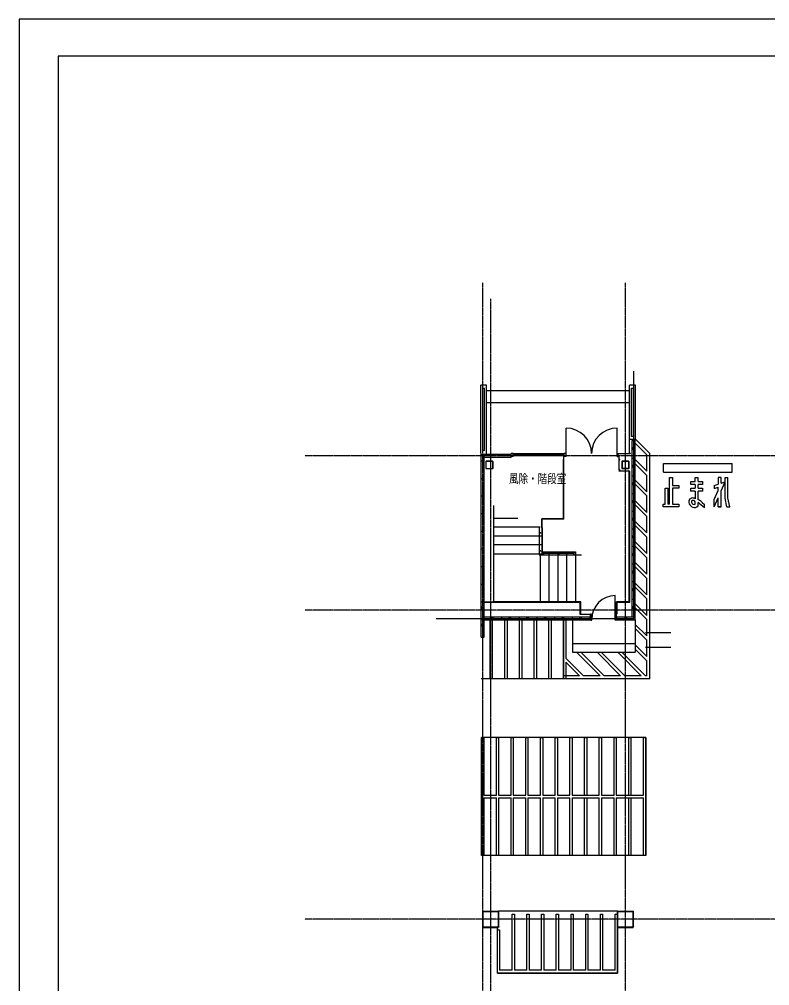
# Model space of a CAD drawing. Header units: millimetres. Extents: x 0 to 87637, y 0 to 59400.
# Drawn here: x 0 to 25501, y 26568 to 59400 of the extents above; entities that cross this region are included whole.
import ezdxf
from ezdxf.enums import TextEntityAlignment as Align

# ---------------------------------------------------------------- set-up
doc = ezdxf.new("R2010")
doc.units = ezdxf.units.MM
doc.header["$LTSCALE"] = 0.2
doc.linetypes.add('CENTER', pattern=[50.8, 31.75, -6.35, 6.35, -6.35])
doc.layers.get('Defpoints').update_dxf_attribs({"color": 5})
doc.layers.add('A_室名', color=8, linetype='Continuous')
doc.layers.add('A_建築', color=8, linetype='Continuous')
doc.layers.add('A_通芯', color=8, linetype='CENTER', plot=False)
doc.styles.get("Standard").update_dxf_attribs({"font": 'simplex.shx', "width": 0.8, "bigfont": 'extfont2.shx'})

msp = doc.modelspace()

# ---------------------------------------------------------------- linework, layer by layer
at = {"layer": 'A_建築', "linetype": 'Continuous', "lineweight": -3}
for p, q in [((20879.03, 39044.86), (20879.03, 47444.64)), ((15879.03, 46972.41), (15679.03, 46972.41)), ((15679.03, 44644.86), (15679.03, 46972.41)), ((15879.03, 44614.86), (15879.03, 46972.41)), ((20939.03, 46972.41), (20739.03, 46972.41)), ((20739.03, 45124.86), (20739.03, 46972.41)), ((20939.03, 45124.86), (20939.03, 46972.41)), ((15749.03, 44745.96), (15749.03, 46872.41)), ((15749.03, 46872.41), (15809.03, 46872.41)), ((15809.03, 44745.96), (15809.03, 46872.41)), ((20739.03, 46774.86), (15879.03, 46774.86)), ((20809.03, 45224.86), (20809.03, 46872.41)), ((20809.03, 46872.41), (20869.03, 46872.41)), ((20869.03, 45224.86), (20869.03, 46872.41)), ((20739.03, 46374.86), (15879.03, 46374.86)), ((18579.03, 44644.86), (18579.03, 45514.86)), ((20319.03, 44644.86), (20319.03, 45514.86)), ((20739.03, 44659.86), (20739.03, 45124.86)), ((20939.03, 45124.86), (20739.03, 45124.86)), ((20869.03, 45224.86), (20809.03, 45224.86)), ((20829.03, 45086.86), (20837.03, 45094.86)), ((20829.03, 39094.86), (20829.03, 45086.86)), ((20837.03, 45094.86), (20921.03, 45094.86)), ((20879.03, 39044.86), (20879.03, 45124.86)), ((20914.03, 45109.86), (20939.03, 45109.86)), ((20914.03, 45094.86), (20914.03, 45109.86)), ((20921.03, 45094.86), (20929.03, 45086.86)), ((21324.02, 44606.88), (20929.02, 45001.87)), ((20929.03, 39002.86), (20929.03, 45086.86)), ((21424.02, 44648.3), (20939.03, 45133.29)), ((20939.03, 45109.86), (20939.03, 45124.86)), ((15809.03, 44745.96), (15749.03, 44745.96)), ((20754.03, 44659.86), (20739.03, 44659.86)), ((20754.03, 44659.86), (20754.03, 44644.86)), ((20829.03, 44862.85), (20929.03, 44762.85)), ((20829.03, 44818.52), (20929.03, 44718.52)), ((15699.03, 38412.86), (15699.03, 44624.86)), ((15699.03, 44624.86), (16719.03, 44624.86)), ((15699.03, 44404.86), (15799.03, 44404.86)), ((15799.03, 38412.86), (15799.03, 44624.86)), ((15799.03, 44524.86), (16719.03, 44524.86)), ((15849.03, 44367.86), (15849.03, 44151.86)), ((15858.03, 44367.86), (15858.03, 44151.86)), ((16082.03, 44384.86), (15866.03, 44384.86)), ((16082.03, 44375.86), (15866.03, 44375.86)), ((16090.03, 44151.86), (16090.03, 44367.86)), ((16099.03, 44151.86), (16099.03, 44367.86)), ((16719.03, 44544.86), (16719.03, 44644.86)), ((16779.03, 44644.86), (16719.03, 44644.86)), ((16779.03, 44544.86), (16719.03, 44544.86)), ((16719.03, 44544.86), (16719.03, 44524.86)), ((16779.03, 44544.86), (16779.03, 44644.86)), ((16779.03, 44544.86), (16779.03, 44644.86)), ((16779.03, 44644.86), (16779.03, 44544.86)), ((16779.03, 44644.86), (18519.03, 44644.86)), ((18519.03, 44614.86), (16779.03, 44614.86)), ((16779.03, 44584.86), (18519.03, 44584.86)), ((18494.03, 44429.86), (18494.03, 44444.86)), ((18494.03, 44444.86), (18509.03, 44444.86)), ((18494.03, 44429.86), (18509.03, 44429.86)), ((18496.53, 42433.36), (18496.53, 44429.86)), ((18509.03, 44444.86), (18509.03, 44544.86)), ((18509.03, 42420.86), (18509.03, 44429.86)), ((18579.03, 44644.86), (18519.03, 44644.86)), ((18519.03, 44544.86), (18519.03, 44644.86)), ((18579.03, 44544.86), (18519.03, 44544.86)), ((18579.03, 44544.86), (18579.03, 44644.86)), ((18579.03, 44544.86), (18579.03, 44644.86)), ((20319.03, 44544.86), (20319.03, 44644.86)), ((20319.03, 44644.86), (20354.03, 44644.86)), ((20319.03, 44544.86), (20354.03, 44544.86)), ((20354.03, 44544.86), (20354.03, 44644.86)), ((20354.03, 44644.86), (20754.03, 44644.86)), ((20354.03, 44544.86), (20389.03, 44544.86)), ((20389.03, 44444.86), (20389.03, 44544.86)), ((20404.03, 44444.86), (20389.03, 44444.86)), ((20389.03, 44089.86), (20389.03, 44429.86)), ((20404.03, 44429.86), (20389.03, 44429.86)), ((20404.03, 44429.86), (20404.03, 44444.86)), ((20474.03, 44367.86), (20474.03, 44151.86)), ((20486.03, 44367.86), (20486.03, 44151.86)), ((20707.03, 44384.86), (20491.03, 44384.86)), ((20707.03, 44372.86), (20491.03, 44372.86)), ((20712.03, 44151.86), (20712.03, 44367.86)), ((20724.03, 44151.86), (20724.03, 44367.86)), ((20829.03, 44494.86), (20929.03, 44494.86)), ((21324.02, 44048.3), (20929.02, 44443.3)), ((21324.02, 44048.3), (21324.02, 44606.88)), ((21424.02, 36994.86), (21424.02, 44648.3)), ((15866.03, 44143.86), (16082.03, 44143.86)), ((15866.03, 44134.86), (16082.03, 44134.86)), ((20404.03, 44089.86), (20389.03, 44089.86)), ((20389.03, 44049.86), (20389.03, 44074.86)), ((20404.03, 44074.86), (20389.03, 44074.86)), ((20714.03, 44049.86), (20389.03, 44049.86)), ((20404.03, 44089.86), (20404.03, 44074.86)), ((20491.03, 44146.86), (20707.03, 44146.86)), ((20491.03, 44134.86), (20707.03, 44134.86)), ((20729.03, 44064.86), (20714.03, 44064.86)), ((20714.03, 44064.86), (20714.03, 44049.86)), ((20729.03, 44064.86), (20729.03, 44049.86)), ((20729.03, 39607.36), (20729.03, 44049.86)), ((20741.03, 39595.36), (20741.03, 44049.86)), ((20749.03, 39587.36), (20749.03, 44049.86)), ((20829.03, 44262.85), (20929.03, 44162.85)), ((20829.03, 44218.52), (20929.03, 44118.52)), ((21324.02, 43906.87), (20929.02, 44301.88)), ((21891.46, 44311.9), (24224.79, 44311.9)), ((21891.46, 44011.91), (21891.46, 44311.9)), ((21891.46, 44011.91), (24224.79, 44011.91)), ((24224.79, 44011.91), (24224.79, 44311.9)), ((15699.03, 43804.86), (15799.03, 43804.86)), ((20829.03, 43894.86), (20929.03, 43894.86)), ((21324.02, 43348.3), (20929.02, 43743.29)), ((21324.02, 43348.3), (21324.02, 43906.87)), ((22100.61, 42932.38), (22100.63, 43832.38)), ((22100.63, 43832.38), (22200.63, 43832.36)), ((22200.63, 43832.36), (22200.63, 43565.69)), ((22817.29, 43599.03), (22817.3, 43699.02)), ((22817.3, 43699.02), (22967.3, 43699.02)), ((22967.3, 43699.02), (22967.31, 43832.36)), ((22967.31, 43832.36), (23067.3, 43832.36)), ((23067.29, 43699.02), (23067.3, 43832.36)), ((23067.29, 43699.02), (23217.3, 43699.01)), ((23067.29, 43699.02), (23217.3, 43699.01)), ((23217.3, 43699.01), (23217.3, 43599.02)), ((23750.64, 43832.34), (23750.63, 43609.34)), ((23850.64, 43832.34), (23750.64, 43832.34)), ((23850.62, 43376.77), (23982.9, 43685.4)), ((23850.63, 43642.09), (23850.64, 43832.34)), ((23850.63, 43642.09), (23982.9, 43685.4)), ((23983.96, 43832.32), (24083.97, 43832.34)), ((23983.96, 43127.06), (23983.96, 43832.32)), ((24083.96, 43137.85), (24083.97, 43832.34)), ((20829.03, 43662.85), (20929.03, 43562.85)), ((20829.03, 43618.52), (20929.03, 43518.52)), ((21324.02, 43206.88), (20929.02, 43601.87)), ((21943.94, 42932.36), (21943.97, 43465.7)), ((21943.97, 43465.7), (22043.95, 43465.7)), ((22043.95, 43465.7), (22043.95, 42932.38)), ((22200.63, 43465.68), (22200.62, 42932.36)), ((22200.63, 43565.69), (22417.3, 43565.68)), ((22200.63, 43565.69), (22417.3, 43565.68)), ((22417.3, 43465.71), (22200.63, 43465.68)), ((22417.3, 43565.68), (22417.3, 43465.71)), ((22967.3, 43599.01), (22817.29, 43599.03)), ((22817.29, 43465.7), (22967.29, 43465.68)), ((22817.29, 43365.69), (22817.29, 43465.7)), ((22967.29, 43365.69), (22817.29, 43365.69)), ((22967.3, 43599.01), (22967.29, 43465.68)), ((22967.29, 43365.69), (22967.29, 43110.39)), ((23217.3, 43599.02), (23067.29, 43599.01)), ((23067.3, 43465.68), (23067.29, 43599.01)), ((23217.29, 43365.68), (23067.29, 43365.67)), ((23067.29, 43082.85), (23067.29, 43365.67)), ((23067.3, 43465.68), (23217.29, 43465.68)), ((23067.3, 43465.68), (23217.29, 43465.68)), ((23217.29, 43465.68), (23217.29, 43365.68)), ((23617.29, 43565.69), (23750.63, 43609.34)), ((23617.29, 43565.69), (23617.3, 43460.45)), ((23617.29, 43086.19), (23750.62, 43397.32)), ((23617.3, 43460.45), (23750.63, 43504.11)), ((23750.62, 43397.32), (23750.63, 43504.11)), ((23850.61, 42832.34), (23850.62, 43376.77)), ((15699.03, 43204.86), (15799.03, 43204.86)), ((20829.03, 43294.86), (20929.03, 43294.86)), ((20829.03, 43062.85), (20929.03, 42962.85)), ((20829.03, 43018.52), (20929.03, 42918.52)), ((21324.02, 42648.29), (20929.02, 43043.3)), ((21324.02, 42648.29), (21324.02, 43206.88)), ((23617.29, 42832.34), (23750.62, 43143.45)), ((23617.29, 42832.34), (23617.29, 43086.19)), ((23750.62, 42832.34), (23750.62, 43143.45)), ((24048.26, 42832.33), (23983.96, 43127.06)), ((24150.62, 42832.32), (24083.96, 43137.85)), ((16119.03, 42887.67), (16119.03, 39607.36)), ((20829.03, 42694.86), (20929.03, 42694.86)), ((21324.02, 42506.88), (20929.02, 42901.88)), ((21883.95, 42832.37), (21883.95, 42932.37)), ((21883.95, 42932.37), (21943.94, 42932.36)), ((22417.29, 42832.37), (21883.95, 42832.37)), ((22100.61, 42932.38), (22043.95, 42932.38)), ((22200.62, 42932.36), (22417.28, 42932.35)), ((22417.28, 42932.35), (22417.29, 42832.37)), ((22931.78, 42913.65), (22967.28, 42932.51)), ((22967.28, 42932.51), (22967.29, 43009.95)), ((22983.95, 42812.6), (23028.82, 42833.1)), ((23028.82, 42833.1), (23067.28, 42872.69)), ((23067.28, 42872.69), (23067.28, 42979.42)), ((23116.53, 42947.22), (23283.94, 42812.6)), ((23206.61, 42984.34), (23283.94, 42916.38)), ((23283.94, 42812.6), (23283.94, 42916.38)), ((23750.62, 42832.34), (23850.61, 42832.34)), ((23850.61, 42832.34), (23750.62, 42832.34)), ((24048.26, 42832.33), (24150.62, 42832.32)), ((15699.03, 42604.86), (15799.03, 42604.86)), ((16945.41, 42444.86), (16119.03, 42444.86)), ((17756.53, 42119.56), (17756.53, 42433.36)), ((18496.53, 42433.36), (17756.53, 42433.36)), ((17769.03, 42119.56), (17769.03, 42420.86)), ((18509.03, 42420.86), (17769.03, 42420.86)), ((20829.03, 42462.85), (20929.03, 42362.84)), ((20829.03, 42418.52), (20929.03, 42318.52)), ((21324.02, 41948.3), (21324.02, 42506.88)), ((17704.98, 42144.86), (16119.03, 42144.86)), ((17669.03, 42119.56), (17669.03, 41207.36)), ((17763.03, 42119.56), (17763.03, 41227.36)), ((17769.03, 42119.56), (17769.03, 41227.36)), ((20829.03, 42094.86), (20929.03, 42094.86)), ((21324.02, 41948.3), (20929.02, 42343.3)), ((21324.02, 41806.87), (20929.02, 42201.88)), ((15699.03, 42004.86), (15799.03, 42004.86)), ((17769.03, 41844.86), (16119.03, 41844.86)), ((17669.03, 41956.86), (17669.03, 41944.86)), ((17729.03, 41956.86), (17669.03, 41956.86)), ((17729.03, 41944.86), (17669.03, 41944.86)), ((17729.03, 41956.86), (17729.03, 41944.86)), ((20829.03, 41862.85), (20929.03, 41762.85)), ((20829.03, 41818.52), (20929.03, 41718.52)), ((21324.02, 41248.3), (21324.02, 41806.87)), ((15699.03, 41404.86), (15799.03, 41404.86)), ((17769.03, 41544.86), (16119.03, 41544.86)), ((20829.03, 41494.86), (20929.03, 41494.86)), ((21324.02, 41248.3), (20929.02, 41643.3)), ((21324.02, 41106.88), (20929.02, 41501.87)), ((17769.03, 41227.36), (16119.03, 41227.36)), ((17669.03, 41339.36), (17669.03, 41327.36)), ((17729.03, 41339.36), (17669.03, 41339.36)), ((17729.03, 41327.36), (17669.03, 41327.36)), ((17669.03, 41207.36), (19108.05, 41207.36)), ((17699.03, 41227.36), (17699.03, 39607.36)), ((17729.03, 41339.36), (17729.03, 41327.36)), ((17769.03, 41307.36), (18899.03, 41307.36)), ((17769.03, 41301.36), (18899.03, 41301.36)), ((17811.03, 41267.36), (17799.03, 41267.36)), ((17799.03, 41267.36), (17799.03, 41207.36)), ((17811.03, 41207.36), (17799.03, 41207.36)), ((17811.03, 41267.36), (17811.03, 41207.36)), ((18319.03, 41257.36), (17811.03, 41257.36)), ((18319.03, 41247.36), (17811.03, 41247.36)), ((17999.03, 41307.36), (17999.03, 39607.36)), ((18299.03, 41307.36), (18299.03, 39607.36)), ((18319.03, 41267.36), (18331.03, 41267.36)), ((18319.03, 41267.36), (18319.03, 41207.36)), ((18319.03, 41207.36), (18331.03, 41207.36)), ((18331.03, 41267.36), (18331.03, 41207.36)), ((18837.03, 41257.36), (18331.03, 41257.36)), ((18837.03, 41247.36), (18331.03, 41247.36)), ((18599.03, 41307.36), (18599.03, 39607.36)), ((18837.03, 41267.36), (18849.03, 41267.36)), ((18837.03, 41267.36), (18837.03, 41207.36)), ((18837.03, 41207.36), (18849.03, 41207.36)), ((18849.03, 41267.36), (18849.03, 41207.36)), ((18899.03, 41307.36), (18899.03, 39607.36)), ((20829.03, 41262.84), (20929.03, 41162.85)), ((20829.03, 41218.52), (20929.03, 41118.52)), ((21324.02, 40548.3), (21324.02, 41106.88)), ((15699.03, 40804.86), (15799.03, 40804.86)), ((20829.03, 40894.86), (20929.03, 40894.86)), ((21324.02, 40548.3), (20929.02, 40943.3)), ((21324.02, 40406.88), (20929.02, 40801.88)), ((20829.03, 40662.85), (20929.03, 40562.85)), ((20829.03, 40618.52), (20929.03, 40518.52)), ((21324.02, 39848.3), (21324.02, 40406.88)), ((15699.03, 40204.86), (15799.03, 40204.86)), ((20829.03, 40294.86), (20929.03, 40294.86)), ((20829.03, 40062.85), (20929.03, 39962.85)), ((21324.02, 39848.3), (20929.02, 40243.3)), ((21324.02, 39706.87), (20929.02, 40101.87)), ((20254.03, 39019.86), (20254.03, 39819.86)), ((20829.03, 40018.52), (20929.03, 39918.52)), ((15699.03, 39604.86), (15799.03, 39604.86)), ((15699.03, 39456.62), (15799.03, 39356.62)), ((15699.03, 39412.29), (15799.03, 39312.29)), ((19072.03, 39595.36), (15799.03, 39595.36)), ((19064.03, 39587.36), (15799.03, 39587.36)), ((19084.03, 39607.36), (16119.03, 39607.36)), ((19064.03, 39174.86), (19064.03, 39587.36)), ((19072.03, 39182.86), (19072.03, 39595.36)), ((19084.03, 39194.86), (19084.03, 39607.36)), ((20729.03, 39607.36), (20294.03, 39607.36)), ((20294.03, 39196.38), (20294.03, 39607.36)), ((20749.03, 39595.36), (20306.03, 39595.36)), ((20306.03, 39196.38), (20306.03, 39595.36)), ((20749.03, 39587.36), (20306.03, 39587.36)), ((20314.03, 39196.38), (20314.03, 39587.36)), ((20829.03, 39694.86), (20929.03, 39694.86)), ((20829.03, 39462.85), (20929.03, 39362.85)), ((20829.03, 39418.52), (20929.03, 39318.52)), ((21324.02, 39148.3), (20929.02, 39543.3)), ((21324.02, 39006.88), (20929.02, 39401.88)), ((21324.02, 39148.3), (21324.02, 39706.87)), ((15799.03, 39094.86), (19391.03, 39094.86)), ((16016.46, 39094.86), (16116.46, 38994.86)), ((16060.78, 39094.86), (16160.78, 38994.86)), ((16399.03, 38994.86), (16399.03, 39094.86)), ((16616.46, 39094.86), (16716.46, 38994.86)), ((16660.78, 39094.86), (16760.78, 38994.86)), ((16999.03, 38994.86), (16999.03, 39094.86)), ((17212.46, 39094.86), (17312.46, 38994.86)), ((17256.78, 39094.86), (17356.78, 38994.86)), ((17599.03, 38994.86), (17599.03, 39094.86)), ((17816.46, 39094.86), (17916.46, 38994.86)), ((17860.78, 39094.86), (17960.78, 38994.86)), ((18199.03, 38994.86), (18199.03, 39094.86)), ((18416.46, 39094.86), (18516.46, 38994.86)), ((18460.78, 39094.86), (18560.78, 38994.86)), ((18799.03, 38994.86), (18799.03, 39094.86)), ((19016.46, 39094.86), (19116.46, 38994.86)), ((19060.78, 39094.86), (19160.78, 38994.86)), ((19414.03, 39174.86), (19064.03, 39174.86)), ((19414.03, 39182.86), (19072.03, 39182.86)), ((19084.03, 39194.86), (19414.03, 39194.86)), ((19391.03, 39094.86), (19399.03, 39086.86)), ((19399.03, 39002.86), (19399.03, 39086.86)), ((19414.03, 39054.86), (19414.03, 39206.38)), ((19414.03, 39206.38), (19434.03, 39206.38)), ((19434.03, 39054.86), (19434.03, 39206.38)), ((20274.03, 39054.86), (20274.03, 39206.38)), ((20294.03, 39206.38), (20274.03, 39206.38)), ((20294.03, 39054.86), (20294.03, 39206.38)), ((20314.03, 39196.38), (20294.03, 39196.38)), ((20317.03, 39094.86), (20309.03, 39086.86)), ((20309.03, 39002.86), (20309.03, 39086.86)), ((20317.03, 39094.86), (20929.03, 39094.86)), ((20552.69, 39094.86), (20652.69, 38994.86)), ((20597.02, 39094.86), (20697.02, 38994.86)), ((20599.03, 38994.86), (20599.03, 39094.86)), ((14165.71, 39044.86), (20879.03, 39044.86)), ((15699.03, 39004.86), (15799.03, 39004.86)), ((15699.03, 38856.62), (15799.03, 38756.61)), ((15699.03, 38812.29), (15799.03, 38712.29)), ((15749.03, 39044.86), (20879.03, 39044.86)), ((15799.03, 38994.86), (19391.03, 38994.86)), ((15999.02, 36994.86), (15999.02, 38994.86)), ((15999.02, 38994.86), (16074.02, 38994.86)), ((16074.02, 38994.86), (16074.02, 36994.86)), ((16499.02, 36994.86), (16499.02, 38994.86)), ((16499.02, 38994.86), (16574.02, 38994.86)), ((16574.02, 38994.86), (16574.02, 36994.86)), ((16999.02, 36994.86), (16999.02, 38994.86)), ((16999.02, 38994.86), (17074.02, 38994.86)), ((17074.02, 38994.86), (17074.02, 36994.86)), ((17499.02, 36994.86), (17499.02, 38994.86)), ((17499.02, 38994.86), (17574.02, 38994.86)), ((17574.02, 38994.86), (17574.02, 36994.86)), ((17999.02, 36994.86), (17999.02, 38994.86)), ((17999.02, 38994.86), (18074.02, 38994.86)), ((18074.02, 38994.86), (18074.02, 36994.86)), ((18499.02, 36994.86), (18499.02, 38994.86)), ((18499.02, 38994.86), (18574.02, 38994.86)), ((18499.02, 38994.86), (18499.02, 36994.86)), ((18574.02, 38994.86), (18574.02, 37698.3)), ((18799.03, 38994.86), (18799.03, 37894.86)), ((19399.03, 39002.86), (19391.03, 38994.86)), ((19414.03, 38984.86), (19414.03, 39054.86)), ((19414.03, 39054.86), (19439.03, 39054.86)), ((19414.03, 38984.86), (19454.03, 38984.86)), ((19439.03, 39019.86), (19439.03, 39054.86)), ((19439.03, 39019.86), (19454.03, 39019.86)), ((19454.03, 38984.86), (19454.03, 39019.86)), ((20269.03, 39019.86), (20254.03, 39019.86)), ((20254.03, 38984.86), (20254.03, 39019.86)), ((20294.03, 38984.86), (20254.03, 38984.86)), ((20269.03, 39019.86), (20269.03, 39054.86)), ((20294.03, 39054.86), (20269.03, 39054.86)), ((20294.03, 38984.86), (20294.03, 39054.86)), ((20309.03, 39002.86), (20317.03, 38994.86)), ((20317.03, 38994.86), (20921.03, 38994.86)), ((20929.03, 39002.86), (20921.03, 38994.86)), ((21324.02, 38448.3), (20929.02, 38843.3)), ((20929.03, 39002.86), (20929.03, 37894.86)), ((21324.02, 38448.3), (21324.02, 39006.88)), ((21324.02, 38306.88), (20929.02, 38701.88)), ((21278.28, 38565.23), (22144.31, 38565.23)), ((15699.03, 38412.86), (15707.03, 38404.86)), ((15707.03, 38404.86), (15791.03, 38404.86)), ((15791.03, 38404.86), (15799.03, 38412.86)), ((18799.03, 38194.86), (20929.03, 38194.86)), ((21324.02, 37748.3), (20929.02, 38143.3)), ((21324.02, 37748.3), (21324.02, 38306.88)), ((18799.03, 37894.86), (20929.03, 37894.86)), ((19736.04, 37094.86), (18936.04, 37894.86)), ((19877.46, 37094.86), (19077.46, 37894.86)), ((20436.04, 37094.86), (19636.04, 37894.86)), ((20577.46, 37094.86), (19777.46, 37894.86)), ((21136.04, 37094.86), (20336.04, 37894.86)), ((21277.46, 37094.86), (20477.46, 37894.86)), ((21324.02, 37606.87), (20929.02, 38001.87)), ((21278.28, 38065.23), (22144.31, 38065.23)), ((19177.46, 37094.86), (18574.02, 37698.3)), ((18574.02, 37556.87), (18574.02, 36994.86)), ((19036.04, 37094.86), (18574.02, 37556.87)), ((21324.02, 37094.86), (21324.02, 37606.87)), ((18499.02, 36994.86), (15699.02, 36994.86)), ((16074.02, 36994.86), (15999.02, 36994.86)), ((16574.02, 36994.86), (16499.02, 36994.86)), ((17074.02, 36994.86), (16999.02, 36994.86)), ((17574.02, 36994.86), (17499.02, 36994.86)), ((18074.02, 36994.86), (17999.02, 36994.86)), ((19036.04, 37094.86), (18499.02, 37094.86)), ((21424.02, 36994.86), (18499.02, 36994.86)), ((19736.04, 37094.86), (19177.46, 37094.86)), ((20436.04, 37094.86), (19877.46, 37094.86)), ((21136.04, 37094.86), (20577.46, 37094.86)), ((21324.02, 37094.86), (21277.46, 37094.86)), ((15711.53, 32994.86), (15711.53, 34994.86)), ((15711.53, 34994.86), (15786.53, 34994.86)), ((21286.53, 34994.86), (15711.53, 34994.86)), ((15786.53, 34994.86), (15786.53, 33044.86)), ((16211.53, 33044.86), (16211.53, 34994.86)), ((16211.53, 34994.86), (16286.53, 34994.86)), ((16286.53, 34994.86), (16286.53, 33044.86)), ((16711.53, 33044.86), (16711.53, 34994.86)), ((16711.53, 34994.86), (16786.53, 34994.86)), ((16786.53, 34994.86), (16786.53, 33044.86)), ((17211.53, 33044.86), (17211.53, 34994.86)), ((17211.53, 34994.86), (17286.53, 34994.86)), ((17286.53, 34994.86), (17286.53, 33044.86)), ((17711.53, 33044.86), (17711.53, 34994.86)), ((17711.53, 34994.86), (17786.53, 34994.86)), ((17786.53, 34994.86), (17786.53, 33044.86)), ((18211.53, 33044.86), (18211.53, 34994.86)), ((18211.53, 34994.86), (18286.53, 34994.86)), ((18286.53, 34994.86), (18286.53, 33044.86)), ((18711.53, 33044.86), (18711.53, 34994.86)), ((18711.53, 34994.86), (18786.53, 34994.86)), ((18786.53, 34994.86), (18786.53, 33044.86)), ((19211.53, 33044.86), (19211.53, 34994.86)), ((19211.53, 34994.86), (19286.53, 34994.86)), ((19286.53, 34994.86), (19286.53, 33044.86)), ((19711.53, 33044.86), (19711.53, 34994.86)), ((19711.53, 34994.86), (19786.53, 34994.86)), ((19786.53, 34994.86), (19786.53, 33044.86)), ((20211.53, 33044.86), (20211.53, 34994.86)), ((20211.53, 34994.86), (20286.53, 34994.86)), ((20286.53, 34994.86), (20286.53, 33044.86)), ((20711.53, 33044.86), (20711.53, 34994.86)), ((20711.53, 34994.86), (20786.53, 34994.86)), ((20786.53, 34994.86), (20786.53, 33044.86)), ((21211.53, 33044.86), (21211.53, 34994.86)), ((21211.53, 34994.86), (21286.53, 34994.86)), ((21286.53, 34994.86), (21286.53, 32994.86)), ((21286.53, 30994.86), (21286.53, 34994.86)), ((15749.03, 32994.86), (15711.53, 32994.86)), ((15711.53, 30994.86), (15711.53, 32994.86)), ((15711.53, 32994.86), (15749.03, 32994.86)), ((15786.53, 33044.86), (16211.53, 33044.86)), ((15786.53, 32944.86), (15786.53, 30994.86)), ((15786.53, 32944.86), (16211.53, 32944.86)), ((16211.53, 30994.86), (16211.53, 32944.86)), ((16286.53, 33044.86), (16711.53, 33044.86)), ((16286.53, 32944.86), (16286.53, 30994.86)), ((16286.53, 32944.86), (16711.53, 32944.86)), ((16711.53, 30994.86), (16711.53, 32944.86)), ((16786.53, 33044.86), (17211.53, 33044.86)), ((16786.53, 32944.86), (16786.53, 30994.86)), ((16786.53, 32944.86), (17211.53, 32944.86)), ((17211.53, 30994.86), (17211.53, 32944.86)), ((17286.53, 33044.86), (17711.53, 33044.86)), ((17286.53, 32944.86), (17286.53, 30994.86)), ((17286.53, 32944.86), (17711.53, 32944.86)), ((17711.53, 30994.86), (17711.53, 32944.86)), ((17786.53, 33044.86), (18211.53, 33044.86)), ((17786.53, 32944.86), (17786.53, 30994.86)), ((17786.53, 32944.86), (18211.53, 32944.86)), ((18211.53, 30994.86), (18211.53, 32944.86)), ((18286.53, 33044.86), (18711.53, 33044.86)), ((18286.53, 32944.86), (18286.53, 30994.86)), ((18286.53, 32944.86), (18711.53, 32944.86)), ((18711.53, 30994.86), (18711.53, 32944.86)), ((18786.53, 33044.86), (19711.53, 33044.86)), ((18786.53, 32944.86), (18786.53, 30994.86)), ((18786.53, 32944.86), (19711.53, 32944.86)), ((19211.53, 30994.86), (19211.53, 32944.86)), ((19286.53, 32944.86), (19286.53, 30994.86)), ((19711.53, 30994.86), (19711.53, 32944.86)), ((19786.53, 33044.86), (20211.53, 33044.86)), ((19786.53, 32944.86), (19786.53, 30994.86)), ((19786.53, 32944.86), (20211.53, 32944.86)), ((20211.53, 30994.86), (20211.53, 32944.86)), ((20286.53, 33044.86), (21211.53, 33044.86)), ((20286.53, 32944.86), (20286.53, 30994.86)), ((20286.53, 32944.86), (21211.53, 32944.86)), ((20711.53, 30994.86), (20711.53, 32944.86)), ((20786.53, 32944.86), (20786.53, 30994.86)), ((21211.53, 30994.86), (21211.53, 32944.86)), ((21286.53, 32994.86), (21286.53, 30994.86)), ((15786.53, 30994.86), (15711.53, 30994.86)), ((21286.53, 30994.86), (15711.53, 30994.86)), ((16286.53, 30994.86), (16211.53, 30994.86)), ((16786.53, 30994.86), (16711.53, 30994.86)), ((17286.53, 30994.86), (17211.53, 30994.86)), ((17786.53, 30994.86), (17711.53, 30994.86)), ((18286.53, 30994.86), (18211.53, 30994.86)), ((18786.53, 30994.86), (18711.53, 30994.86)), ((19286.53, 30994.86), (19211.53, 30994.86)), ((19786.53, 30994.86), (19711.53, 30994.86)), ((20286.53, 30994.86), (20211.53, 30994.86)), ((20786.53, 30994.86), (20711.53, 30994.86)), ((21286.53, 30994.86), (21211.53, 30994.86)), ((15764.03, 29099.86), (15749.03, 29084.86)), ((15749.03, 28564.86), (15749.03, 29084.86)), ((15759.03, 29089.86), (16289.03, 29089.86)), ((15759.03, 28559.86), (15759.03, 29089.86)), ((15759.03, 29083.86), (16283.03, 29083.86)), ((15764.03, 29099.86), (16284.03, 29099.86)), ((15765.03, 28565.86), (15765.03, 29083.86)), ((20324.02, 29099.86), (16283.02, 29099.86)), ((16283.03, 28565.86), (16283.03, 29083.86)), ((16284.03, 29099.86), (16299.03, 29084.86)), ((16289.03, 28559.86), (16289.03, 29089.86)), ((16299.03, 28564.86), (16299.03, 29084.86)), ((16749.02, 27094.86), (16749.02, 28994.86)), ((16749.02, 28994.86), (16824.02, 28994.86)), ((16824.02, 28994.86), (16824.02, 27094.86)), ((17249.02, 27094.86), (17249.02, 28994.86)), ((17249.02, 28994.86), (17324.02, 28994.86)), ((17324.02, 28994.86), (17324.02, 27094.86)), ((17749.02, 27094.86), (17749.02, 28994.86)), ((17749.02, 28994.86), (17824.02, 28994.86)), ((17824.02, 28994.86), (17824.02, 27094.86)), ((18249.02, 27094.86), (18249.02, 28994.86)), ((18249.02, 28994.86), (18324.02, 28994.86)), ((18324.02, 28994.86), (18324.02, 27094.86)), ((18749.02, 27094.86), (18749.02, 28994.86)), ((18749.02, 28994.86), (18824.02, 28994.86)), ((18824.02, 28994.86), (18824.02, 27094.86)), ((19249.02, 27094.86), (19249.02, 28994.86)), ((19249.02, 28994.86), (19324.02, 28994.86)), ((19324.02, 28994.86), (19324.02, 27094.86)), ((19749.02, 27094.86), (19749.02, 28994.86)), ((19749.02, 28994.86), (19824.02, 28994.86)), ((19824.02, 28994.86), (19824.02, 27094.86)), ((20249.02, 27094.86), (20249.02, 28994.86)), ((20249.02, 28994.86), (20324.02, 28994.86)), ((20324.02, 26994.86), (20324.02, 29099.86)), ((20324.02, 28994.86), (20324.02, 26994.86)), ((20339.03, 29099.86), (20324.03, 29084.86)), ((20324.03, 28564.86), (20324.03, 29084.86)), ((20334.03, 29089.86), (20864.03, 29089.86)), ((20334.03, 28559.86), (20334.03, 29089.86)), ((20334.03, 29083.86), (20858.03, 29083.86)), ((20339.03, 29099.86), (20859.03, 29099.86)), ((20340.03, 28565.86), (20340.03, 29083.86)), ((20858.03, 28565.86), (20858.03, 29083.86)), ((20859.03, 29099.86), (20874.03, 29084.86)), ((20864.03, 28559.86), (20864.03, 29089.86)), ((20874.03, 28564.86), (20874.03, 29084.86)), ((15749.03, 28564.86), (15764.03, 28549.86)), ((15759.03, 28565.86), (16283.03, 28565.86)), ((16299.03, 28564.86), (16284.03, 28549.86)), ((20324.03, 28564.86), (20339.03, 28549.86)), ((20334.03, 28565.86), (20858.03, 28565.86)), ((20874.03, 28564.86), (20859.03, 28549.86)), ((15759.03, 28559.86), (16289.03, 28559.86)), ((15764.03, 28549.86), (16284.03, 28549.86)), ((16249.02, 26994.86), (16249.02, 28549.86)), ((16249.02, 26994.86), (16249.02, 28464.86)), ((16249.02, 28464.86), (16324.02, 28464.86)), ((16324.02, 28464.86), (16324.02, 27094.86)), ((20334.03, 28559.86), (20864.03, 28559.86)), ((20339.03, 28549.86), (20859.03, 28549.86)), ((16324.02, 26994.86), (16249.02, 26994.86)), ((16249.02, 26994.86), (20324.02, 26994.86)), ((16749.02, 27094.86), (16324.02, 27094.86)), ((20324.02, 26994.86), (16324.02, 26994.86)), ((16824.02, 26994.86), (16749.02, 26994.86)), ((17249.02, 27094.86), (16824.02, 27094.86)), ((17749.02, 27094.86), (17324.02, 27094.86)), ((18249.02, 27094.86), (17824.02, 27094.86)), ((18749.02, 27094.86), (18324.02, 27094.86)), ((19249.02, 27094.86), (18824.02, 27094.86)), ((19749.02, 27094.86), (19324.02, 27094.86)), ((20249.02, 27094.86), (19824.02, 27094.86))]:
    msp.add_line(p, q, dxfattribs=at)
for centre, radius, start, end in [((18579.03, 44644.86), 870, 0, 90), ((20319.03, 44644.86), 870, 90, 180), ((15866.03, 44367.86), 17, 90, 180), ((15866.03, 44367.86), 8, 90, 180), ((16082.03, 44367.86), 17, 0, 90), ((16082.03, 44367.86), 8, 0, 90), ((20491.03, 44367.86), 17, 90, 180), ((20491.03, 44367.86), 5, 90, 180), ((20707.03, 44367.86), 17, 0, 90), ((20707.03, 44367.86), 5, 0, 90), ((15866.03, 44151.86), 17, 180, 270), ((15866.03, 44151.86), 8, 180, 270), ((16082.03, 44151.86), 8, 270, 0), ((16082.03, 44151.86), 17, 270, 0), ((20491.03, 44151.86), 17, 180, 270), ((20491.03, 44151.86), 5, 180, 270), ((20707.03, 44151.86), 5, 270, 0), ((20707.03, 44151.86), 17, 270, 0), ((22960.34, 43022.83), 211.53, 177.403824, 276.411209), ((22884.29, 42998.23), 139.53, 53.499619, 165.825104), ((22943.85, 43009.83), 96.94, 167.031128, 262.837021), ((22901.43, 42983.14), 71.11, 22.153732, 137.033218), ((22878.17, 42667.6), 456.29, 43.960831, 65.514526), ((23039.37, 42883.02), 100.36, 39.755524, 73.851913), ((20254.03, 39019.86), 800, 90, 180)]:
    msp.add_arc(centre, radius, start, end, dxfattribs=at)
at = {"layer": 'A_通芯'}
for p, q in [((15749.03, 7025.56), (15749.03, 50448.4)), ((20599.03, 7025.56), (20599.03, 50448.4)), ((16029.06, 9628.29), (16029.06, 49914.89)), ((76110.81, 44574.86), (9707.29, 44574.86)), ((76110.81, 39324.86), (9707.29, 39324.86)), ((76110.81, 28824.86), (9707.29, 28824.86))]:
    msp.add_line(p, q, dxfattribs=at)
at = {"layer": 'Defpoints'}
for points in [[(0, 0), (84100, 0), (84100, 59400), (0, 59400)], [(1315, 3138.54), (82785, 3138.54), (82785, 58150), (1315, 58150)]]:
    msp.add_lwpolyline(points, close=True, dxfattribs=at)

# ---------------------------------------------------------------- texts
at = {"layer": 'A_室名', "linetype": 'Continuous', "lineweight": -3, "width": 0.8}
msp.add_text('風除・階段室', height=300, dxfattribs=at).set_placement((16643.38, 43521.02), align=Align.BOTTOM_LEFT)

doc.saveas('drawing.dxf')
